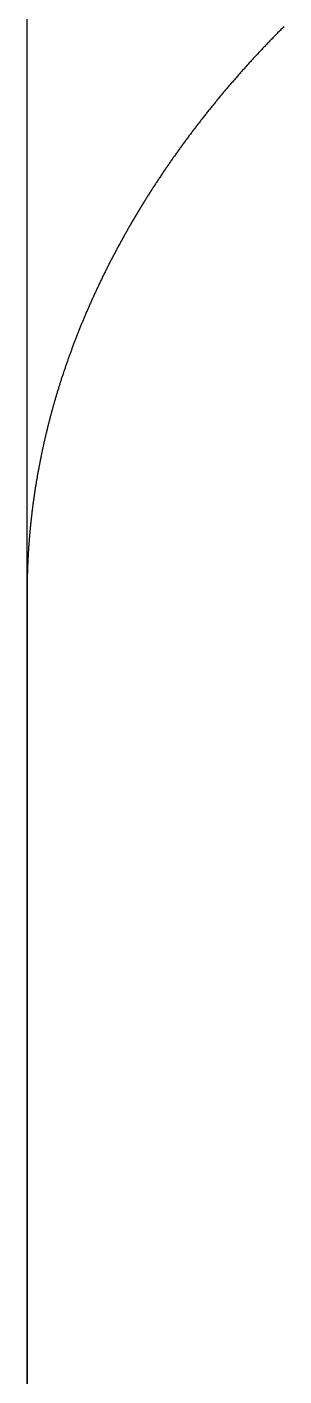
# Model space of a CAD drawing. Extents: x -14 to 315, y -179 to 16.
# Drawn here: x 201.75 to 206.5, y -153 to -128.01 of the extents above; entities that cross this region are included whole.
import ezdxf

# ---------------------------------------------------------------- set-up
doc = ezdxf.new("R2010")
doc.units = 0
doc.layers.add('BLACK', color=7, linetype='CONTINUOUS')

msp = doc.modelspace()

# ---------------------------------------------------------------- linework, layer by layer
at = {"layer": 'BLACK', "linetype": 'CONTINUOUS'}
for p, q in [((201.75, -166.5), (201.75, -125.5)), ((206.320456, -128.181932), (206.306772, -128.195998)), ((206.334155, -128.16788), (206.320456, -128.181932)), ((206.347876, -128.153834), (206.334155, -128.16788)), ((206.361612, -128.139801), (206.347876, -128.153834)), ((206.37537, -128.125775), (206.361612, -128.139801)), ((206.389143, -128.111762), (206.37537, -128.125775)), ((206.402938, -128.097755), (206.389143, -128.111762)), ((206.416748, -128.083761), (206.402938, -128.097755)), ((206.430579, -128.069774), (206.416748, -128.083761)), ((206.444425, -128.055801), (206.430579, -128.069774)), ((206.458293, -128.041834), (206.444425, -128.055801)), ((206.472176, -128.02788), (206.458293, -128.041834)), ((206.486081, -128.013933), (206.472176, -128.02788)), ((206.5, -128), (206.486081, -128.013933)), ((206.077026, -128.436527), (206.063679, -128.450762)), ((206.090389, -128.422306), (206.077026, -128.436527)), ((206.103774, -128.40809), (206.090389, -128.422306)), ((206.117174, -128.393887), (206.103774, -128.40809)), ((206.130597, -128.379689), (206.117174, -128.393887)), ((206.144035, -128.365505), (206.130597, -128.379689)), ((206.157495, -128.351326), (206.144035, -128.365505)), ((206.17097, -128.337159), (206.157495, -128.351326)), ((206.184468, -128.322999), (206.17097, -128.337159)), ((206.197981, -128.308851), (206.184468, -128.322999)), ((206.211517, -128.29471), (206.197981, -128.308851)), ((206.225067, -128.280581), (206.211517, -128.29471)), ((206.23864, -128.266458), (206.225067, -128.280581)), ((206.252228, -128.252348), (206.23864, -128.266458)), ((206.265838, -128.238244), (206.252228, -128.252348)), ((206.279463, -128.224154), (206.265838, -128.238244)), ((206.29311, -128.210069), (206.279463, -128.224154)), ((206.306772, -128.195998), (206.29311, -128.210069)), ((205.852742, -128.679688), (205.839723, -128.694068)), ((205.865784, -128.665313), (205.852742, -128.679688)), ((205.878841, -128.65095), (205.865784, -128.665313)), ((205.891921, -128.636592), (205.878841, -128.65095)), ((205.905017, -128.622246), (205.891921, -128.636592)), ((205.918136, -128.607906), (205.905017, -128.622246)), ((205.93127, -128.593577), (205.918136, -128.607906)), ((205.944427, -128.579254), (205.93127, -128.593577)), ((205.957599, -128.564943), (205.944427, -128.579254)), ((205.970794, -128.550637), (205.957599, -128.564943)), ((205.984005, -128.536344), (205.970794, -128.550637)), ((205.997238, -128.522056), (205.984005, -128.536344)), ((206.010487, -128.507781), (205.997238, -128.522056)), ((206.023758, -128.493511), (206.010487, -128.507781)), ((206.037045, -128.479253), (206.023758, -128.493511)), ((206.050354, -128.465001), (206.037045, -128.479253)), ((206.063679, -128.450762), (206.050354, -128.465001)), ((205.634029, -128.925313), (205.621337, -128.939837)), ((205.646737, -128.910801), (205.634029, -128.925313)), ((205.659468, -128.896293), (205.646737, -128.910801)), ((205.672215, -128.881797), (205.659468, -128.896293)), ((205.684985, -128.867305), (205.672215, -128.881797)), ((205.697771, -128.852825), (205.684985, -128.867305)), ((205.710581, -128.838349), (205.697771, -128.852825)), ((205.723406, -128.823886), (205.710581, -128.838349)), ((205.736254, -128.809426), (205.723406, -128.823886)), ((205.749118, -128.794979), (205.736254, -128.809426)), ((205.762005, -128.780537), (205.749118, -128.794979)), ((205.774908, -128.766106), (205.762005, -128.780537)), ((205.787834, -128.75168), (205.774908, -128.766106)), ((205.800775, -128.737267), (205.787834, -128.75168)), ((205.81374, -128.722857), (205.800775, -128.737267)), ((205.82672, -128.70846), (205.81374, -128.722857)), ((205.839723, -128.694068), (205.82672, -128.70846)), ((205.40862, -129.187906), (205.396283, -129.202569)), ((205.420973, -129.173255), (205.40862, -129.187906)), ((205.433349, -129.158607), (205.420973, -129.173255)), ((205.445741, -129.143971), (205.433349, -129.158607)), ((205.458157, -129.129338), (205.445741, -129.143971)), ((205.470589, -129.114716), (205.458157, -129.129338)), ((205.483045, -129.100098), (205.470589, -129.114716)), ((205.495516, -129.085492), (205.483045, -129.100098)), ((205.508012, -129.07089), (205.495516, -129.085492)), ((205.520523, -129.056299), (205.508012, -129.07089)), ((205.533058, -129.041712), (205.520523, -129.056299)), ((205.545608, -129.027137), (205.533058, -129.041712)), ((205.558182, -129.012565), (205.545608, -129.027137)), ((205.570772, -128.998006), (205.558182, -129.012565)), ((205.583386, -128.983449), (205.570772, -128.998006)), ((205.596015, -128.968906), (205.583386, -128.983449)), ((205.608668, -128.954365), (205.596015, -128.968906)), ((205.621337, -128.939837), (205.608668, -128.954365)), ((205.201647, -129.438132), (205.189655, -129.452913)), ((205.213664, -129.423354), (205.201647, -129.438132)), ((205.225696, -129.408587), (205.213664, -129.423354)), ((205.237752, -129.393823), (205.225696, -129.408587)), ((205.249825, -129.37907), (205.237752, -129.393823)), ((205.261922, -129.36432), (205.249825, -129.37907)), ((205.274035, -129.349581), (205.261922, -129.36432)), ((205.286171, -129.334845), (205.274035, -129.349581)), ((205.298324, -129.320121), (205.286171, -129.334845)), ((205.310501, -129.3054), (205.298324, -129.320121)), ((205.322694, -129.29069), (205.310501, -129.3054)), ((205.334911, -129.275982), (205.322694, -129.29069)), ((205.347144, -129.261287), (205.334911, -129.275982)), ((205.359401, -129.246594), (205.347144, -129.261287)), ((205.371674, -129.231914), (205.359401, -129.246594)), ((205.383971, -129.217236), (205.371674, -129.231914)), ((205.396283, -129.202569), (205.383971, -129.217236)), ((205.012169, -129.675471), (205.000501, -129.690358)), ((205.023861, -129.660585), (205.012169, -129.675471)), ((205.03557, -129.64571), (205.023861, -129.660585)), ((205.047302, -129.630838), (205.03557, -129.64571)), ((205.059052, -129.615976), (205.047302, -129.630838)), ((205.070825, -129.601117), (205.059052, -129.615976)), ((205.082615, -129.586268), (205.070825, -129.601117)), ((205.094429, -129.571422), (205.082615, -129.586268)), ((205.10626, -129.556587), (205.094429, -129.571422)), ((205.118114, -129.541754), (205.10626, -129.556587)), ((205.129985, -129.526932), (205.118114, -129.541754)), ((205.141881, -129.512113), (205.129985, -129.526932)), ((205.153792, -129.497305), (205.141881, -129.512113)), ((205.165727, -129.482499), (205.153792, -129.497305)), ((205.177679, -129.467705), (205.165727, -129.482499)), ((205.189655, -129.452913), (205.177679, -129.467705)), ((204.816561, -129.929454), (204.805237, -129.944452)), ((204.827902, -129.914467), (204.816561, -129.929454)), ((204.839267, -129.899481), (204.827902, -129.914467)), ((204.850648, -129.884505), (204.839267, -129.899481)), ((204.862054, -129.869532), (204.850648, -129.884505)), ((204.873477, -129.854569), (204.862054, -129.869532)), ((204.884924, -129.839607), (204.873477, -129.854569)), ((204.896388, -129.824656), (204.884924, -129.839607)), ((204.907876, -129.809707), (204.896388, -129.824656)), ((204.919381, -129.794769), (204.907876, -129.809707)), ((204.93091, -129.779832), (204.919381, -129.794769)), ((204.942455, -129.764906), (204.93091, -129.779832)), ((204.954025, -129.749982), (204.942455, -129.764906)), ((204.965611, -129.735069), (204.954025, -129.749982)), ((204.977222, -129.720157), (204.965611, -129.735069)), ((204.988849, -129.705257), (204.977222, -129.720157)), ((205.000501, -129.690358), (204.988849, -129.705257)), ((204.62689, -130.185174), (204.615921, -130.200265)), ((204.637883, -130.170084), (204.62689, -130.185174)), ((204.648894, -130.155004), (204.637883, -130.170084)), ((204.659929, -130.139925), (204.648894, -130.155004)), ((204.670981, -130.124857), (204.659929, -130.139925)), ((204.682057, -130.109789), (204.670981, -130.124857)), ((204.69315, -130.094731), (204.682057, -130.109789)), ((204.704268, -130.079675), (204.69315, -130.094731)), ((204.715403, -130.064629), (204.704268, -130.079675)), ((204.726562, -130.049584), (204.715403, -130.064629)), ((204.737738, -130.03455), (204.726562, -130.049584)), ((204.748938, -130.019516), (204.737738, -130.03455)), ((204.760155, -130.004494), (204.748938, -130.019516)), ((204.771397, -129.989472), (204.760155, -130.004494)), ((204.782655, -129.974461), (204.771397, -129.989472)), ((204.793938, -129.959451), (204.782655, -129.974461)), ((204.805237, -129.944452), (204.793938, -129.959451)), ((204.453848, -130.427313), (204.443211, -130.442489)), ((204.464509, -130.412137), (204.453848, -130.427313)), ((204.475187, -130.396972), (204.464509, -130.412137)), ((204.485889, -130.381807), (204.475187, -130.396972)), ((204.496609, -130.366652), (204.485889, -130.381807)), ((204.507353, -130.351497), (204.496609, -130.366652)), ((204.518114, -130.336352), (204.507353, -130.351497)), ((204.5289, -130.321207), (204.518114, -130.336352)), ((204.539703, -130.306073), (204.5289, -130.321207)), ((204.550531, -130.29094), (204.539703, -130.306073)), ((204.561375, -130.275816), (204.550531, -130.29094)), ((204.572244, -130.260693), (204.561375, -130.275816)), ((204.58313, -130.24558), (204.572244, -130.260693)), ((204.594041, -130.230468), (204.58313, -130.24558)), ((204.604969, -130.215366), (204.594041, -130.230468)), ((204.615921, -130.200265), (204.604969, -130.215366)), ((204.275844, -130.686016), (204.26556, -130.70128)), ((204.286145, -130.670762), (204.275844, -130.686016)), ((204.296472, -130.655507), (204.286145, -130.670762)), ((204.306815, -130.640263), (204.296472, -130.655507)), ((204.317183, -130.625018), (204.306815, -130.640263)), ((204.327569, -130.609783), (204.317183, -130.625018)), ((204.337979, -130.594547), (204.327569, -130.609783)), ((204.348406, -130.579322), (204.337979, -130.594547)), ((204.358858, -130.564096), (204.348406, -130.579322)), ((204.369327, -130.54888), (204.358858, -130.564096)), ((204.379821, -130.533664), (204.369327, -130.54888)), ((204.390332, -130.518459), (204.379821, -130.533664)), ((204.400867, -130.503252), (204.390332, -130.518459)), ((204.41142, -130.488057), (204.400867, -130.503252)), ((204.421998, -130.472861), (204.41142, -130.488057)), ((204.432592, -130.457675), (204.421998, -130.472861)), ((204.443211, -130.442489), (204.432592, -130.457675)), ((204.113846, -130.930743), (204.103899, -130.946079)), ((204.123812, -130.915417), (204.113846, -130.930743)), ((204.133802, -130.90009), (204.123812, -130.915417)), ((204.143809, -130.884773), (204.133802, -130.90009)), ((204.153841, -130.869454), (204.143809, -130.884773)), ((204.16389, -130.854146), (204.153841, -130.869454)), ((204.173965, -130.838836), (204.16389, -130.854146)), ((204.184056, -130.823536), (204.173965, -130.838836)), ((204.194172, -130.808236), (204.184056, -130.823536)), ((204.204306, -130.792945), (204.194172, -130.808236)), ((204.214464, -130.777653), (204.204306, -130.792945)), ((204.22464, -130.762372), (204.214464, -130.777653)), ((204.23484, -130.747089), (204.22464, -130.762372)), ((204.245058, -130.731816), (204.23484, -130.747089)), ((204.2553, -130.716543), (204.245058, -130.731816)), ((204.26556, -130.70128), (204.2553, -130.716543)), ((203.957242, -131.176573), (203.947632, -131.191974)), ((203.96687, -131.161181), (203.957242, -131.176573)), ((203.976522, -131.145787), (203.96687, -131.161181)), ((203.986192, -131.130403), (203.976522, -131.145787)), ((203.995887, -131.115017), (203.986192, -131.130403)), ((204.005599, -131.099641), (203.995887, -131.115017)), ((204.015336, -131.084264), (204.005599, -131.099641)), ((204.02509, -131.068896), (204.015336, -131.084264)), ((204.034869, -131.053526), (204.02509, -131.068896)), ((204.044666, -131.038167), (204.034869, -131.053526)), ((204.054487, -131.022805), (204.044666, -131.038167)), ((204.064326, -131.007454), (204.054487, -131.022805)), ((204.074189, -130.992101), (204.064326, -131.007454)), ((204.08407, -130.976758), (204.074189, -130.992101)), ((204.093976, -130.961414), (204.08407, -130.976758)), ((204.103899, -130.946079), (204.093976, -130.961414)), ((203.80605, -131.423411), (203.796779, -131.438872)), ((203.815339, -131.407958), (203.80605, -131.423411)), ((203.824653, -131.392504), (203.815339, -131.407958)), ((203.833984, -131.377059), (203.824653, -131.392504)), ((203.84334, -131.361612), (203.833984, -131.377059)), ((203.852714, -131.346174), (203.84334, -131.361612)), ((203.862112, -131.330734), (203.852714, -131.346174)), ((203.871528, -131.315304), (203.862112, -131.330734)), ((203.880969, -131.299871), (203.871528, -131.315304)), ((203.890427, -131.284449), (203.880969, -131.299871)), ((203.89991, -131.269024), (203.890427, -131.284449)), ((203.909411, -131.253608), (203.89991, -131.269024)), ((203.918936, -131.238191), (203.909411, -131.253608)), ((203.928479, -131.222784), (203.918936, -131.238191)), ((203.938047, -131.207374), (203.928479, -131.222784)), ((203.947632, -131.191974), (203.938047, -131.207374)), ((203.65135, -131.686682), (203.642443, -131.702196)), ((203.660282, -131.671166), (203.65135, -131.686682)), ((203.669232, -131.655659), (203.660282, -131.671166)), ((203.678206, -131.64015), (203.669232, -131.655659)), ((203.687198, -131.624649), (203.678206, -131.64015)), ((203.696215, -131.609146), (203.687198, -131.624649)), ((203.70525, -131.593652), (203.696215, -131.609146)), ((203.714309, -131.578156), (203.70525, -131.593652)), ((203.723386, -131.562669), (203.714309, -131.578156)), ((203.732487, -131.547179), (203.723386, -131.562669)), ((203.741607, -131.531699), (203.732487, -131.547179)), ((203.750751, -131.516216), (203.741607, -131.531699)), ((203.759913, -131.500742), (203.750751, -131.516216)), ((203.769099, -131.485267), (203.759913, -131.500742)), ((203.778303, -131.4698), (203.769099, -131.485267)), ((203.787532, -131.454332), (203.778303, -131.4698)), ((203.796779, -131.438872), (203.787532, -131.454332)), ((203.511356, -131.93532), (203.502789, -131.950883)), ((203.519948, -131.919755), (203.511356, -131.93532)), ((203.528558, -131.904198), (203.519948, -131.919755)), ((203.537193, -131.888638), (203.528558, -131.904198)), ((203.545845, -131.873088), (203.537193, -131.888638)), ((203.554522, -131.857534), (203.545845, -131.873088)), ((203.563217, -131.841989), (203.554522, -131.857534)), ((203.571936, -131.826442), (203.563217, -131.841989)), ((203.580674, -131.810903), (203.571936, -131.826442)), ((203.589436, -131.795362), (203.580674, -131.810903)), ((203.598215, -131.779829), (203.589436, -131.795362)), ((203.60702, -131.764294), (203.598215, -131.779829)), ((203.615842, -131.748767), (203.60702, -131.764294)), ((203.624689, -131.733239), (203.615842, -131.748767)), ((203.633554, -131.717719), (203.624689, -131.733239)), ((203.642443, -131.702196), (203.633554, -131.717719)), ((203.376801, -132.184704), (203.368574, -132.200311)), ((203.385053, -132.169095), (203.376801, -132.184704)), ((203.393323, -132.153493), (203.385053, -132.169095)), ((203.401618, -132.137889), (203.393323, -132.153493)), ((203.40993, -132.122293), (203.401618, -132.137889)), ((203.418267, -132.106693), (203.40993, -132.122293)), ((203.426622, -132.091103), (203.418267, -132.106693)), ((203.435001, -132.075509), (203.426622, -132.091103)), ((203.443399, -132.059924), (203.435001, -132.075509)), ((203.451821, -132.044336), (203.443399, -132.059924)), ((203.460261, -132.028756), (203.451821, -132.044336)), ((203.468725, -132.013173), (203.460261, -132.028756)), ((203.477208, -131.997599), (203.468725, -132.013173)), ((203.485714, -131.982022), (203.477208, -131.997599)), ((203.494239, -131.966454), (203.485714, -131.982022)), ((203.502789, -131.950883), (203.494239, -131.966454)), ((203.247687, -132.434758), (203.239799, -132.450404)), ((203.255598, -132.419109), (203.247687, -132.434758)), ((203.263528, -132.403467), (203.255598, -132.419109)), ((203.271483, -132.387823), (203.263528, -132.403467)), ((203.279455, -132.372186), (203.271483, -132.387823)), ((203.287452, -132.356546), (203.279455, -132.372186)), ((203.295467, -132.340914), (203.287452, -132.356546)), ((203.303506, -132.325279), (203.295467, -132.340914)), ((203.311564, -132.309652), (203.303506, -132.325279)), ((203.319646, -132.294022), (203.311564, -132.309652)), ((203.327746, -132.2784), (203.319646, -132.294022)), ((203.33587, -132.262775), (203.327746, -132.2784)), ((203.344013, -132.247158), (203.33587, -132.262775)), ((203.352179, -132.231538), (203.344013, -132.247158)), ((203.360365, -132.215926), (203.352179, -132.231538)), ((203.368574, -132.200311), (203.360365, -132.215926)), ((203.12401, -132.68541), (203.116462, -132.701091)), ((203.131582, -132.669725), (203.12401, -132.68541)), ((203.139172, -132.654048), (203.131582, -132.669725)), ((203.146786, -132.638368), (203.139172, -132.654048)), ((203.154419, -132.622695), (203.146786, -132.638368)), ((203.162076, -132.607018), (203.154419, -132.622695)), ((203.169751, -132.59135), (203.162076, -132.607018)), ((203.177451, -132.575678), (203.169751, -132.59135)), ((203.185169, -132.560014), (203.177451, -132.575678)), ((203.19291, -132.544346), (203.185169, -132.560014)), ((203.200671, -132.528686), (203.19291, -132.544346)), ((203.208455, -132.513023), (203.200671, -132.528686)), ((203.216258, -132.497368), (203.208455, -132.513023)), ((203.224084, -132.481709), (203.216258, -132.497368)), ((203.23193, -132.466059), (203.224084, -132.481709)), ((203.239799, -132.450404), (203.23193, -132.466059)), ((203.005766, -132.936591), (202.998557, -132.952303)), ((203.012998, -132.920875), (203.005766, -132.936591)), ((203.020249, -132.905166), (203.012998, -132.920875)), ((203.027524, -132.889454), (203.020249, -132.905166)), ((203.034818, -132.87375), (203.027524, -132.889454)), ((203.042135, -132.858041), (203.034818, -132.87375)), ((203.049471, -132.84234), (203.042135, -132.858041)), ((203.056831, -132.826635), (203.049471, -132.84234)), ((203.064209, -132.810938), (203.056831, -132.826635)), ((203.071611, -132.795237), (203.064209, -132.810938)), ((203.079032, -132.779544), (203.071611, -132.795237)), ((203.086476, -132.763847), (203.079032, -132.779544)), ((203.09394, -132.748158), (203.086476, -132.763847)), ((203.101427, -132.732465), (203.09394, -132.748158)), ((203.108932, -132.71678), (203.101427, -132.732465)), ((203.116462, -132.701091), (203.108932, -132.71678)), ((202.89984, -133.172494), (202.892946, -133.188237)), ((202.906752, -133.156758), (202.89984, -133.172494)), ((202.913688, -133.141018), (202.906752, -133.156758)), ((202.920643, -133.125285), (202.913688, -133.141018)), ((202.927621, -133.109548), (202.920643, -133.125285)), ((202.934618, -133.093819), (202.927621, -133.109548)), ((202.941639, -133.078086), (202.934618, -133.093819)), ((202.948678, -133.06236), (202.941639, -133.078086)), ((202.955741, -133.04663), (202.948678, -133.06236)), ((202.962823, -133.030907), (202.955741, -133.04663)), ((202.969929, -133.01518), (202.962823, -133.030907)), ((202.977053, -132.999461), (202.969929, -133.01518)), ((202.9842, -132.983738), (202.977053, -132.999461)), ((202.991367, -132.968022), (202.9842, -132.983738)), ((202.998557, -132.952303), (202.991367, -132.968022)), ((202.792097, -133.424522), (202.785542, -133.440289)), ((202.798672, -133.408762), (202.792097, -133.424522)), ((202.805269, -133.392998), (202.798672, -133.408762)), ((202.811886, -133.377241), (202.805269, -133.392998)), ((202.818526, -133.36148), (202.811886, -133.377241)), ((202.825185, -133.345725), (202.818526, -133.36148)), ((202.831867, -133.329967), (202.825185, -133.345725)), ((202.838568, -133.314216), (202.831867, -133.329967)), ((202.845292, -133.29846), (202.838568, -133.314216)), ((202.852036, -133.282712), (202.845292, -133.29846)), ((202.858803, -133.266959), (202.852036, -133.282712)), ((202.865588, -133.251214), (202.858803, -133.266959)), ((202.872397, -133.235465), (202.865588, -133.251214)), ((202.879225, -133.219722), (202.872397, -133.235465)), ((202.886076, -133.203976), (202.879225, -133.219722)), ((202.892946, -133.188237), (202.886076, -133.203976)), ((202.689758, -133.676903), (202.68354, -133.69269)), ((202.695995, -133.661123), (202.689758, -133.676903)), ((202.702255, -133.645338), (202.695995, -133.661123)), ((202.708534, -133.62956), (202.702255, -133.645338)), ((202.714837, -133.613777), (202.708534, -133.62956)), ((202.721158, -133.598002), (202.714837, -133.613777)), ((202.727503, -133.582222), (202.721158, -133.598002)), ((202.733866, -133.566449), (202.727503, -133.582222)), ((202.740253, -133.550672), (202.733866, -133.566449)), ((202.746659, -133.534901), (202.740253, -133.550672)), ((202.753088, -133.519126), (202.746659, -133.534901)), ((202.759535, -133.503358), (202.753088, -133.519126)), ((202.766006, -133.487586), (202.759535, -133.503358)), ((202.772496, -133.471821), (202.766006, -133.487586)), ((202.77901, -133.456051), (202.772496, -133.471821)), ((202.785542, -133.440289), (202.77901, -133.456051)), ((202.592808, -133.929585), (202.586926, -133.945389)), ((202.598709, -133.913787), (202.592808, -133.929585)), ((202.604632, -133.897985), (202.598709, -133.913787)), ((202.610575, -133.882189), (202.604632, -133.897985)), ((202.616541, -133.866389), (202.610575, -133.882189)), ((202.622526, -133.850595), (202.616541, -133.866389)), ((202.628534, -133.834797), (202.622526, -133.850595)), ((202.63456, -133.819005), (202.628534, -133.834797)), ((202.64061, -133.803209), (202.63456, -133.819005)), ((202.646679, -133.78742), (202.64061, -133.803209)), ((202.652771, -133.771626), (202.646679, -133.78742)), ((202.658882, -133.755839), (202.652771, -133.771626)), ((202.665016, -133.740047), (202.658882, -133.755839)), ((202.671169, -133.724262), (202.665016, -133.740047)), ((202.677345, -133.708473), (202.671169, -133.724262)), ((202.68354, -133.69269), (202.677345, -133.708473)), ((202.501232, -134.182519), (202.495686, -134.198338)), ((202.506797, -134.166707), (202.501232, -134.182519)), ((202.512386, -134.15089), (202.506797, -134.166707)), ((202.517993, -134.13508), (202.512386, -134.15089)), ((202.523623, -134.119264), (202.517993, -134.13508)), ((202.529272, -134.103456), (202.523623, -134.119264)), ((202.534944, -134.087642), (202.529272, -134.103456)), ((202.540635, -134.071835), (202.534944, -134.087642)), ((202.546349, -134.056023), (202.540635, -134.071835)), ((202.552082, -134.040218), (202.546349, -134.056023)), ((202.557838, -134.024408), (202.552082, -134.040218)), ((202.563613, -134.008605), (202.557838, -134.024408)), ((202.569411, -133.992796), (202.563613, -134.008605)), ((202.575228, -133.976995), (202.569411, -133.992796)), ((202.581067, -133.961189), (202.575228, -133.976995)), ((202.586926, -133.945389), (202.581067, -133.961189)), ((202.415014, -134.435661), (202.409802, -134.451491)), ((202.420245, -134.419837), (202.415014, -134.435661)), ((202.425499, -134.404009), (202.420245, -134.419837)), ((202.430771, -134.388186), (202.425499, -134.404009)), ((202.436067, -134.372359), (202.430771, -134.388186)), ((202.441381, -134.356537), (202.436067, -134.372359)), ((202.446719, -134.340711), (202.441381, -134.356537)), ((202.452075, -134.324891), (202.446719, -134.340711)), ((202.457454, -134.309067), (202.452075, -134.324891)), ((202.462852, -134.293248), (202.457454, -134.309067)), ((202.468273, -134.277425), (202.462852, -134.293248)), ((202.473713, -134.261608), (202.468273, -134.277425)), ((202.479176, -134.245787), (202.473713, -134.261608)), ((202.484658, -134.229971), (202.479176, -134.245787)), ((202.490162, -134.214151), (202.484658, -134.229971)), ((202.495686, -134.198338), (202.490162, -134.214151)), ((202.339033, -134.673137), (202.334135, -134.68897)), ((202.343954, -134.657299), (202.339033, -134.673137)), ((202.348893, -134.641467), (202.343954, -134.657299)), ((202.353855, -134.62563), (202.348893, -134.641467)), ((202.358836, -134.609799), (202.353855, -134.62563)), ((202.36384, -134.593962), (202.358836, -134.609799)), ((202.368863, -134.578132), (202.36384, -134.593962)), ((202.373908, -134.562297), (202.368863, -134.578132)), ((202.378973, -134.546469), (202.373908, -134.562297)), ((202.38406, -134.530635), (202.378973, -134.546469)), ((202.389166, -134.514807), (202.38406, -134.530635)), ((202.394294, -134.498974), (202.389166, -134.514807)), ((202.399442, -134.483148), (202.394294, -134.498974)), ((202.404612, -134.467317), (202.399442, -134.483148)), ((202.409802, -134.451491), (202.404612, -134.467317)), ((202.263145, -134.926569), (202.258579, -134.942409)), ((202.267734, -134.910723), (202.263145, -134.926569)), ((202.272341, -134.894884), (202.267734, -134.910723)), ((202.276971, -134.879039), (202.272341, -134.894884)), ((202.281619, -134.863201), (202.276971, -134.879039)), ((202.28629, -134.847357), (202.281619, -134.863201)), ((202.290981, -134.831519), (202.28629, -134.847357)), ((202.295693, -134.815676), (202.290981, -134.831519)), ((202.300425, -134.799839), (202.295693, -134.815676)), ((202.305179, -134.783997), (202.300425, -134.799839)), ((202.309953, -134.768161), (202.305179, -134.783997)), ((202.314748, -134.752319), (202.309953, -134.768161)), ((202.319563, -134.736484), (202.314748, -134.752319)), ((202.3244, -134.720644), (202.319563, -134.736484)), ((202.329257, -134.70481), (202.3244, -134.720644)), ((202.334135, -134.68897), (202.329257, -134.70481)), ((202.192562, -135.180098), (202.188327, -135.195943)), ((202.196819, -135.164247), (202.192562, -135.180098)), ((202.201096, -135.148403), (202.196819, -135.164247)), ((202.205394, -135.132553), (202.201096, -135.148403)), ((202.209712, -135.116708), (202.205394, -135.132553)), ((202.214051, -135.100859), (202.209712, -135.116708)), ((202.21841, -135.085015), (202.214051, -135.100859)), ((202.222792, -135.069166), (202.21841, -135.085015)), ((202.227192, -135.053323), (202.222792, -135.069166)), ((202.231614, -135.037475), (202.227192, -135.053323)), ((202.236056, -135.021633), (202.231614, -135.037475)), ((202.24052, -135.005785), (202.236056, -135.021633)), ((202.245003, -134.989943), (202.24052, -135.005785)), ((202.249508, -134.974096), (202.245003, -134.989943)), ((202.254033, -134.958255), (202.249508, -134.974096)), ((202.258579, -134.942409), (202.254033, -134.958255)), ((202.127266, -135.433694), (202.12336, -135.449542)), ((202.131193, -135.41784), (202.127266, -135.433694)), ((202.135139, -135.401991), (202.131193, -135.41784)), ((202.139108, -135.386138), (202.135139, -135.401991)), ((202.143095, -135.37029), (202.139108, -135.386138)), ((202.147105, -135.354437), (202.143095, -135.37029)), ((202.151133, -135.338589), (202.147105, -135.354437)), ((202.155184, -135.322737), (202.151133, -135.338589)), ((202.159254, -135.306889), (202.155184, -135.322737)), ((202.163346, -135.291037), (202.159254, -135.306889)), ((202.167457, -135.27519), (202.163346, -135.291037)), ((202.171591, -135.259338), (202.167457, -135.27519)), ((202.175743, -135.243492), (202.171591, -135.259338)), ((202.179918, -135.22764), (202.175743, -135.243492)), ((202.184111, -135.211794), (202.179918, -135.22764)), ((202.188327, -135.195943), (202.184111, -135.211794)), ((202.070835, -135.671473), (202.067237, -135.687328)), ((202.074453, -135.655622), (202.070835, -135.671473)), ((202.078092, -135.639767), (202.074453, -135.655622)), ((202.081751, -135.623917), (202.078092, -135.639767)), ((202.085432, -135.608062), (202.081751, -135.623917)), ((202.089131, -135.592212), (202.085432, -135.608062)), ((202.092853, -135.576357), (202.089131, -135.592212)), ((202.096594, -135.560508), (202.092853, -135.576357)), ((202.100356, -135.544653), (202.096594, -135.560508)), ((202.104138, -135.528803), (202.100356, -135.544653)), ((202.107942, -135.512949), (202.104138, -135.528803)), ((202.111765, -135.4971), (202.107942, -135.512949)), ((202.11561, -135.481245), (202.111765, -135.4971)), ((202.119474, -135.465396), (202.11561, -135.481245)), ((202.12336, -135.449542), (202.119474, -135.465396)), ((202.015729, -135.925121), (202.012458, -135.940976)), ((202.019019, -135.90927), (202.015729, -135.925121)), ((202.02233, -135.893415), (202.019019, -135.90927)), ((202.025661, -135.877564), (202.02233, -135.893415)), ((202.029014, -135.861709), (202.025661, -135.877564)), ((202.032386, -135.845858), (202.029014, -135.861709)), ((202.035779, -135.830002), (202.032386, -135.845858)), ((202.039192, -135.814152), (202.035779, -135.830002)), ((202.042627, -135.798296), (202.039192, -135.814152)), ((202.04608, -135.782446), (202.042627, -135.798296)), ((202.049556, -135.76659), (202.04608, -135.782446)), ((202.053051, -135.75074), (202.049556, -135.76659)), ((202.056567, -135.734884), (202.053051, -135.75074)), ((202.060103, -135.719034), (202.056567, -135.734884)), ((202.06366, -135.703178), (202.060103, -135.719034)), ((202.067237, -135.687328), (202.06366, -135.703178)), ((201.965855, -136.178762), (201.962911, -136.194617)), ((201.968819, -136.162913), (201.965855, -136.178762)), ((201.971804, -136.147058), (201.968819, -136.162913)), ((201.974808, -136.131208), (201.971804, -136.147058)), ((201.977834, -136.115354), (201.974808, -136.131208)), ((201.980879, -136.099504), (201.977834, -136.115354)), ((201.983946, -136.083649), (201.980879, -136.099504)), ((201.987031, -136.067799), (201.983946, -136.083649)), ((201.990139, -136.051944), (201.987031, -136.067799)), ((201.993266, -136.036093), (201.990139, -136.051944)), ((201.996414, -136.020238), (201.993266, -136.036093)), ((201.999581, -136.004388), (201.996414, -136.020238)), ((202.00277, -135.988533), (201.999581, -136.004388)), ((202.005979, -135.972682), (202.00277, -135.988533)), ((202.009209, -135.956827), (202.005979, -135.972682)), ((202.012458, -135.940976), (202.009209, -135.956827)), ((201.921198, -136.432378), (201.91858, -136.44823)), ((201.923836, -136.416531), (201.921198, -136.432378)), ((201.926496, -136.400678), (201.923836, -136.416531)), ((201.929174, -136.38483), (201.926496, -136.400678)), ((201.931874, -136.368978), (201.929174, -136.38483)), ((201.934594, -136.353129), (201.931874, -136.368978)), ((201.937334, -136.337276), (201.934594, -136.353129)), ((201.940094, -136.321428), (201.937334, -136.337276)), ((201.942876, -136.305575), (201.940094, -136.321428)), ((201.945676, -136.289726), (201.942876, -136.305575)), ((201.948498, -136.273872), (201.945676, -136.289726)), ((201.95134, -136.258023), (201.948498, -136.273872)), ((201.954203, -136.242169), (201.95134, -136.258023)), ((201.957085, -136.22632), (201.954203, -136.242169)), ((201.959988, -136.210466), (201.957085, -136.22632)), ((201.962911, -136.194617), (201.959988, -136.210466)), ((201.884055, -136.670107), (201.881742, -136.685951)), ((201.88639, -136.654257), (201.884055, -136.670107)), ((201.888744, -136.638413), (201.88639, -136.654257)), ((201.891119, -136.622563), (201.888744, -136.638413)), ((201.893514, -136.606718), (201.891119, -136.622563)), ((201.895929, -136.590867), (201.893514, -136.606718)), ((201.898365, -136.575022), (201.895929, -136.590867)), ((201.900821, -136.559171), (201.898365, -136.575022)), ((201.903297, -136.543325), (201.900821, -136.559171)), ((201.905793, -136.527474), (201.903297, -136.543325)), ((201.90831, -136.511627), (201.905793, -136.527474)), ((201.910847, -136.495776), (201.90831, -136.511627)), ((201.913404, -136.479929), (201.910847, -136.495776)), ((201.915982, -136.464077), (201.913404, -136.479929)), ((201.91858, -136.44823), (201.915982, -136.464077)), ((201.84946, -136.923627), (201.84747, -136.939468)), ((201.851471, -136.907782), (201.84946, -136.923627)), ((201.853501, -136.891941), (201.851471, -136.907782)), ((201.855553, -136.876095), (201.853501, -136.891941)), ((201.857623, -136.860253), (201.855553, -136.876095)), ((201.859715, -136.844407), (201.857623, -136.860253)), ((201.861826, -136.828564), (201.859715, -136.844407)), ((201.863959, -136.812717), (201.861826, -136.828564)), ((201.86611, -136.796875), (201.863959, -136.812717)), ((201.868283, -136.781027), (201.86611, -136.796875)), ((201.870475, -136.765184), (201.868283, -136.781027)), ((201.872688, -136.749336), (201.870475, -136.765184)), ((201.874921, -136.733493), (201.872688, -136.749336)), ((201.877174, -136.717644), (201.874921, -136.733493)), ((201.879447, -136.7018), (201.877174, -136.717644)), ((201.881742, -136.685951), (201.879447, -136.7018)), ((201.820037, -137.17708), (201.81837, -137.192916)), ((201.821725, -137.161239), (201.820037, -137.17708)), ((201.823433, -137.145402), (201.821725, -137.161239)), ((201.825161, -137.129561), (201.823433, -137.145402)), ((201.826909, -137.113724), (201.825161, -137.129561)), ((201.828677, -137.097882), (201.826909, -137.113724)), ((201.830466, -137.082044), (201.828677, -137.097882)), ((201.832274, -137.066201), (201.830466, -137.082044)), ((201.834103, -137.050363), (201.832274, -137.066201)), ((201.835952, -137.034519), (201.834103, -137.050363)), ((201.837821, -137.018681), (201.835952, -137.034519)), ((201.839711, -137.002837), (201.837821, -137.018681)), ((201.84162, -136.986997), (201.839711, -137.002837)), ((201.84355, -136.971153), (201.84162, -136.986997)), ((201.8455, -136.955313), (201.84355, -136.971153)), ((201.84747, -136.939468), (201.8455, -136.955313)), ((201.795775, -137.430455), (201.794429, -137.446286)), ((201.79714, -137.41462), (201.795775, -137.430455)), ((201.798526, -137.398788), (201.79714, -137.41462)), ((201.799932, -137.382951), (201.798526, -137.398788)), ((201.801357, -137.367119), (201.799932, -137.382951)), ((201.802803, -137.351282), (201.801357, -137.367119)), ((201.804269, -137.335449), (201.802803, -137.351282)), ((201.805756, -137.319611), (201.804269, -137.335449)), ((201.807262, -137.303778), (201.805756, -137.319611)), ((201.808788, -137.287939), (201.807262, -137.303778)), ((201.810335, -137.272105), (201.808788, -137.287939)), ((201.811902, -137.256266), (201.810335, -137.272105)), ((201.813488, -137.240431), (201.811902, -137.256266)), ((201.815096, -137.224592), (201.813488, -137.240431)), ((201.816723, -137.208756), (201.815096, -137.224592)), ((201.81837, -137.192916), (201.816723, -137.208756)), ((201.776661, -137.683746), (201.775637, -137.699571)), ((201.777705, -137.667915), (201.776661, -137.683746)), ((201.778769, -137.652089), (201.777705, -137.667915)), ((201.779853, -137.636258), (201.778769, -137.652089)), ((201.780957, -137.620431), (201.779853, -137.636258)), ((201.782081, -137.6046), (201.780957, -137.620431)), ((201.783226, -137.588772), (201.782081, -137.6046)), ((201.78439, -137.57294), (201.783226, -137.588772)), ((201.785575, -137.557111), (201.78439, -137.57294)), ((201.78678, -137.541278), (201.785575, -137.557111)), ((201.788004, -137.525449), (201.78678, -137.541278)), ((201.789249, -137.509616), (201.788004, -137.525449)), ((201.790514, -137.493786), (201.789249, -137.509616)), ((201.791799, -137.477952), (201.790514, -137.493786)), ((201.793104, -137.462121), (201.791799, -137.477952)), ((201.794429, -137.446286), (201.793104, -137.462121)), ((201.76341, -137.921121), (201.762687, -137.936946)), ((201.764153, -137.905301), (201.76341, -137.921121)), ((201.764916, -137.889476), (201.764153, -137.905301)), ((201.765699, -137.873654), (201.764916, -137.889476)), ((201.766502, -137.857829), (201.765699, -137.873654)), ((201.767325, -137.842006), (201.766502, -137.857829)), ((201.768169, -137.82618), (201.767325, -137.842006)), ((201.769032, -137.810357), (201.768169, -137.82618)), ((201.769915, -137.79453), (201.769032, -137.810357)), ((201.770819, -137.778706), (201.769915, -137.79453)), ((201.771742, -137.762878), (201.770819, -137.778706)), ((201.772686, -137.747054), (201.771742, -137.762878)), ((201.77365, -137.731226), (201.772686, -137.747054)), ((201.774633, -137.715401), (201.77365, -137.731226)), ((201.775637, -137.699571), (201.774633, -137.715401)), ((201.754247, -138.174233), (201.753845, -138.190051)), ((201.75467, -138.158418), (201.754247, -138.174233)), ((201.755112, -138.142599), (201.75467, -138.158418)), ((201.755575, -138.126784), (201.755112, -138.142599)), ((201.756057, -138.110964), (201.755575, -138.126784)), ((201.75656, -138.095148), (201.756057, -138.110964)), ((201.757082, -138.079327), (201.75656, -138.095148)), ((201.757625, -138.06351), (201.757082, -138.079327)), ((201.758187, -138.047689), (201.757625, -138.06351)), ((201.75877, -138.031871), (201.758187, -138.047689)), ((201.759373, -138.016049), (201.75877, -138.031871)), ((201.759995, -138.000231), (201.759373, -138.016049)), ((201.760638, -137.984408), (201.759995, -138.000231)), ((201.761301, -137.968589), (201.760638, -137.984408)), ((201.761984, -137.952765), (201.761301, -137.968589)), ((201.762687, -137.936946), (201.761984, -137.952765)), ((201.750212, -138.427249), (201.75013, -138.443061)), ((201.750314, -138.41144), (201.750212, -138.427249)), ((201.750436, -138.395627), (201.750314, -138.41144)), ((201.750578, -138.379817), (201.750436, -138.395627)), ((201.75074, -138.364004), (201.750578, -138.379817)), ((201.750922, -138.348194), (201.75074, -138.364004)), ((201.751125, -138.332379), (201.750922, -138.348194)), ((201.751347, -138.316568), (201.751125, -138.332379)), ((201.751589, -138.300753), (201.751347, -138.316568)), ((201.751851, -138.284941), (201.751589, -138.300753)), ((201.752133, -138.269125), (201.751851, -138.284941)), ((201.752436, -138.253313), (201.752133, -138.269125)), ((201.752758, -138.237496), (201.752436, -138.253313)), ((201.7531, -138.221683), (201.752758, -138.237496)), ((201.753463, -138.205865), (201.7531, -138.221683)), ((201.753845, -138.190051), (201.753463, -138.205865)), ((201.750026, -138.47468), (201.75, -138.5)), ((201.75, -138.5), (201.75, -153.5)), ((201.750068, -138.458869), (201.750026, -138.47468)), ((201.75013, -138.443061), (201.750068, -138.458869))]:
    msp.add_line(p, q, dxfattribs=at)

doc.saveas('drawing.dxf')
